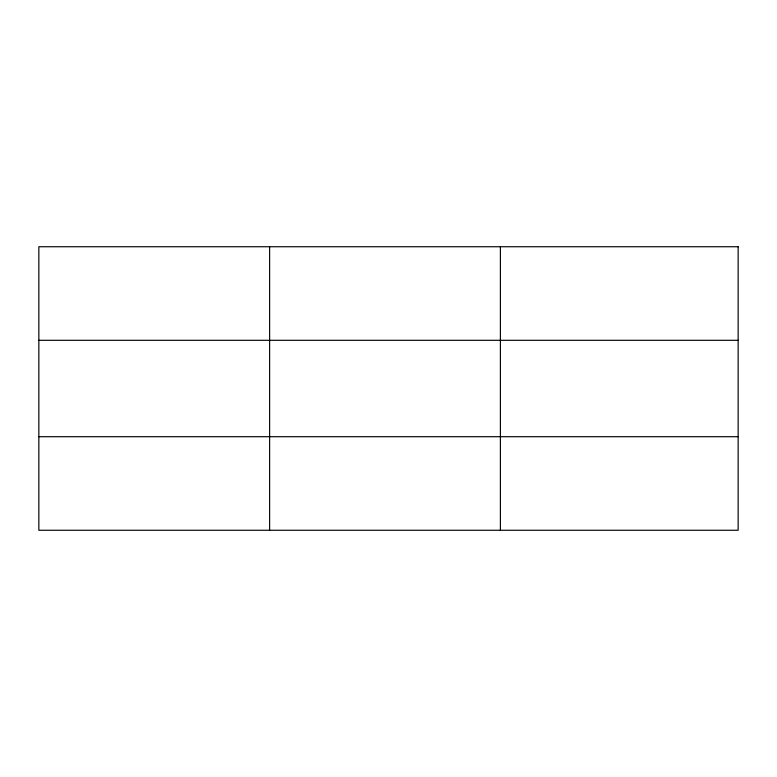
<?xml version="1.0" encoding="UTF-8"?>
<svg xmlns="http://www.w3.org/2000/svg" width="777" height="777" viewBox="0 0 777 777"><rect width="100%" height="100%" fill="white"/><g stroke="black" fill="none" stroke-linecap="round" stroke-linejoin="round"><path stroke-width="1.17" d="M269.619 530.264L269.619 246.736M500.388 530.264L500.388 246.736M38.85 340.297L738.15 340.297M38.85 436.703L738.15 436.703M738.15 246.736L738.15 530.264L38.85 530.264L38.85 246.736L738.15 246.736"/></g></svg>
